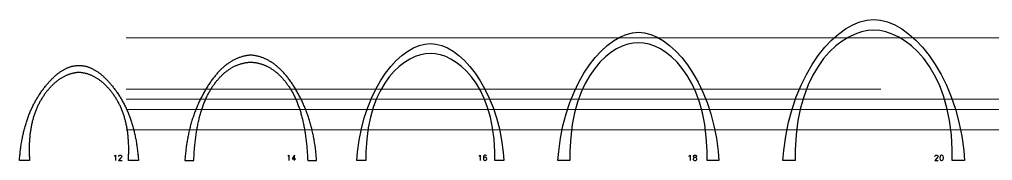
# Model space of a CAD drawing. Header units: inches. Extents: x -4 to 7866, y -130 to 1088.
# Drawn here: x 1105 to 2634, y 2 to 223 of the extents above; entities that cross this region are included whole.
import ezdxf

# ---------------------------------------------------------------- set-up
doc = ezdxf.new("R2010")
doc.units = ezdxf.units.IN
doc.header["$MEASUREMENT"] = 0
doc.layers.add('Drilling', color=7, linetype='Continuous', lineweight=13)

msp = doc.modelspace()

# ---------------------------------------------------------------- linework, layer by layer
for points in [[(2447.00462, 222.77519), (2457.80103, 221.82693), (2468.83415, 219.02121), (2479.9974, 214.41662), (2491.18418, 208.07173), (2502.2879, 200.04513), (2513.20196, 190.39542), (2523.81978, 179.18117), (2534.03476, 166.46098), (2543.74031, 152.29342), (2552.82983, 136.73708), (2561.19674, 119.85055), (2568.73443, 101.69241), (2575.33632, 82.32125), (2580.89581, 61.79565), (2585.30632, 40.1742), (2588.46124, 17.51549), (2589.79127, 1.86235), (2570.35578, 1.86235), (2570.28755, 18.62777), (2568.90126, 42.32211), (2566.05109, 64.29551), (2561.87018, 84.57449), (2556.49168, 103.18558), (2550.04875, 120.15532), (2542.67453, 135.51023), (2534.50217, 149.27685), (2525.66482, 161.48171), (2516.29564, 172.15135), (2506.52778, 181.31228), (2496.49438, 188.99105), (2486.3286, 195.21419), (2476.16358, 200.00822), (2466.13248, 203.39968), (2456.36844, 205.4151), (2447.00462, 206.08101), (2437.64028, 205.4151), (2427.87585, 203.39968), (2417.84447, 200.00822), (2407.67928, 195.21419), (2397.51341, 188.99105), (2387.48001, 181.31228), (2377.71221, 172.15135), (2368.34315, 161.48171), (2359.50596, 149.27685), (2351.33379, 135.51023), (2343.95976, 120.15532), (2337.51703, 103.18558), (2332.13872, 84.57449), (2327.95797, 64.29551), (2325.10792, 42.32211), (2323.72171, 18.62777), (2323.65349, 1.86235), (2304.21803, 1.86235), (2305.54768, 17.51549), (2308.70208, 40.1742), (2313.11213, 61.79565), (2318.67125, 82.32125), (2325.27284, 101.69241), (2332.8103, 119.85055), (2341.17705, 136.73708), (2350.26648, 152.29342), (2359.97202, 166.46098), (2370.18705, 179.18117), (2380.805, 190.39542), (2391.71927, 200.04513), (2402.82326, 208.07173), (2414.01038, 214.41662), (2425.17405, 219.02121), (2436.20766, 221.82693)], [(2077.44426, 202.71019), (2087.00412, 201.84804), (2096.77358, 199.29711), (2106.65825, 195.11067), (2116.56374, 189.34199), (2126.39566, 182.04434), (2136.05962, 173.27099), (2145.46122, 163.07521), (2154.50609, 151.51027), (2163.09982, 138.62945), (2171.14803, 124.48601), (2178.55633, 109.13322), (2185.23033, 92.62436), (2191.07563, 75.01269), (2195.99786, 56.35149), (2199.90261, 36.69403), (2202.6955, 16.09357), (2203.87096, 1.86235), (2185.20387, 1.86235), (2185.14265, 17.01301), (2183.93213, 38.42525), (2181.4427, 58.28232), (2177.79068, 76.60818), (2173.09239, 93.42681), (2167.46415, 108.76218), (2161.02227, 122.63826), (2153.88309, 135.07904), (2146.16292, 146.10847), (2137.97808, 155.75055), (2129.44489, 164.02923), (2120.67966, 170.96849), (2111.79872, 176.59231), (2102.9184, 180.92467), (2094.155, 183.98952), (2085.62484, 185.81085), (2077.44426, 186.41264), (2069.26371, 185.81085), (2060.73366, 183.98952), (2051.9704, 180.92467), (2043.09025, 176.59231), (2034.20951, 170.96849), (2025.44449, 164.02923), (2016.9115, 155.75055), (2008.72683, 146.10847), (2001.00681, 135.07904), (1993.86773, 122.63826), (1987.4259, 108.76218), (1981.79763, 93.42681), (1977.09922, 76.60818), (1973.44699, 58.28232), (1970.95724, 38.42525), (1969.74627, 17.01301), (1969.68467, 1.86235), (1951.01423, 1.86235), (1952.19042, 16.09357), (1954.9842, 36.69403), (1958.88961, 56.35149), (1963.81228, 75.01269), (1969.65785, 92.62436), (1976.33197, 109.13322), (1983.74027, 124.48601), (1991.78839, 138.62945), (2000.38199, 151.51027), (2009.42668, 163.07521), (2018.82812, 173.27099), (2028.49195, 182.04434), (2038.3238, 189.34199), (2048.22931, 195.11067), (2058.11414, 199.29711), (2067.8839, 201.84804)], [(1750.65892, 185.16235), (1759.3938, 184.37552), (1768.32014, 182.04743), (1777.35171, 178.2267), (1786.40227, 172.96196), (1795.38559, 166.30183), (1804.21543, 158.29492), (1812.80556, 148.98987), (1821.06973, 138.43529), (1828.92172, 126.67979), (1836.27529, 113.77201), (1843.04419, 99.76057), (1849.1422, 84.69407), (1854.48308, 68.62116), (1858.98059, 51.59044), (1862.54849, 33.65054), (1865.10056, 14.85007), (1866.17809, 1.86235), (1851.93164, 1.86235), (1851.87781, 15.63908), (1850.73986, 35.10953), (1848.39998, 53.1658), (1844.96751, 69.82969), (1840.55175, 85.12302), (1835.26202, 99.06758), (1829.20766, 111.68517), (1822.49797, 122.99761), (1815.24227, 133.02669), (1807.5499, 141.79422), (1799.53015, 149.32201), (1791.29236, 155.63185), (1782.94585, 160.74556), (1774.59993, 164.68493), (1766.36392, 167.47177), (1758.34714, 169.12788), (1750.65892, 169.67507), (1742.97074, 169.12788), (1734.95407, 167.47177), (1726.71822, 164.68493), (1718.3725, 160.74556), (1710.02623, 155.63185), (1701.78871, 149.32201), (1693.76926, 141.79422), (1686.07718, 133.02669), (1678.82179, 122.99761), (1672.1124, 111.68517), (1666.05831, 99.06758), (1660.76885, 85.12302), (1656.35332, 69.82969), (1652.92103, 53.1658), (1650.58129, 35.10953), (1649.44341, 15.63908), (1649.3896, 1.86235), (1635.13979, 1.86235), (1636.21731, 14.85007), (1638.76938, 33.65054), (1642.33729, 51.59044), (1646.8348, 68.62116), (1652.17568, 84.69407), (1658.27369, 99.76057), (1665.0426, 113.77201), (1672.39616, 126.67979), (1680.24815, 138.43529), (1688.51232, 148.98987), (1697.10245, 158.29492), (1705.93229, 166.30183), (1714.9156, 172.96196), (1723.96616, 178.2267), (1732.99772, 182.04743), (1741.92406, 184.37552)], [(1378.9844, 1.86235), (1379.0883, 4.21613), (1379.20293, 6.55172), (1379.3283, 8.86915), (1379.46439, 11.16839), (1379.61122, 13.44946), (1379.76878, 15.71234), (1379.93706, 17.95706), (1380.11609, 20.18359), (1380.30584, 22.39195), (1380.50632, 24.58213), (1380.71754, 26.75413), (1380.93949, 28.90796), (1381.17217, 31.04361), (1381.41558, 33.16108), (1381.66972, 35.26038), (1381.93459, 37.34149), (1382.2102, 39.40443), (1382.49653, 41.4492), (1382.7936, 43.47578), (1383.1014, 45.48419), (1383.41994, 47.47442), (1383.7492, 49.44648), (1384.08919, 51.40035), (1384.43992, 53.33605), (1384.80138, 55.25358), (1385.17357, 57.15292), (1385.55649, 59.03409), (1385.95014, 60.89708), (1386.35453, 62.7419), (1386.76964, 64.56853), (1387.19549, 66.37699), (1387.63207, 68.16727), (1388.07938, 69.93938), (1388.53742, 71.69331), (1389.0062, 73.42906), (1389.4857, 75.14663), (1389.97594, 76.84603), (1390.47691, 78.52725), (1390.98861, 80.19029), (1391.51104, 81.83516), (1392.04421, 83.46184), (1392.5881, 85.07035), (1393.14273, 86.66069), (1393.70809, 88.23284), (1394.28418, 89.78682), (1394.871, 91.32263), (1395.46855, 92.84025), (1396.07684, 94.3397), (1396.69585, 95.82097), (1397.3256, 97.28406), (1397.96608, 98.72898), (1398.61729, 100.15572), (1399.27924, 101.56428), (1399.95191, 102.95466), (1400.63532, 104.32687), (1401.32945, 105.6809), (1402.03432, 107.01675), (1402.74992, 108.33443), (1403.47626, 109.63393), (1404.21332, 110.91525), (1404.96112, 112.17839), (1405.71964, 113.42336), (1406.4889, 114.65015), (1407.26889, 115.85876), (1408.0569, 117.04935), (1408.85023, 118.22207), (1409.64887, 119.37692), (1410.45282, 120.5139), (1411.26209, 121.63301), (1412.07666, 122.73425), (1412.89656, 123.81762), (1413.72176, 124.88312), (1414.55228, 125.93076), (1415.38811, 126.96052), (1416.22925, 127.97241), (1417.07571, 128.96644), (1417.92748, 129.94259), (1418.78457, 130.90088), (1419.64697, 131.8413), (1420.51468, 132.76384), (1421.3877, 133.66852), (1422.26604, 134.55533), (1423.14969, 135.42427), (1424.03865, 136.27533), (1424.93293, 137.10853), (1425.83252, 137.92386), (1426.73743, 138.72132), (1427.64764, 139.50092), (1428.56317, 140.26264), (1429.48402, 141.00649), (1430.41017, 141.73247), (1431.34164, 142.44059), (1432.27843, 143.13083), (1433.22053, 143.8032), (1434.16794, 144.45771), (1435.12066, 145.09435), (1436.0787, 145.71311), (1437.04205, 146.31401), (1438.01071, 146.89704), (1438.98468, 147.46219), (1439.96397, 148.00948), (1440.94858, 148.5389), (1441.93849, 149.05045), (1442.93372, 149.54413), (1443.93427, 150.01994), (1444.94012, 150.47788), (1445.95129, 150.91796), (1446.96777, 151.34016), (1447.98957, 151.74449), (1449.01668, 152.13095), (1450.0491, 152.49955), (1451.08684, 152.85027), (1452.12989, 153.18313), (1453.17825, 153.49811), (1454.23192, 153.79523), (1455.29091, 154.07448), (1456.35521, 154.33586), (1457.42483, 154.57936), (1458.49976, 154.805), (1459.58, 155.01277), (1460.66555, 155.20267), (1461.75642, 155.3747), (1462.8526, 155.52886), (1463.9541, 155.66515), (1465.06091, 155.78358), (1466.17303, 155.88413), (1467.29046, 155.96681), (1468.41328, 156.03163), (1469.5361, 155.96681), (1470.65354, 155.88413), (1471.76566, 155.78358), (1472.87247, 155.66515), (1473.97396, 155.52886), (1475.07014, 155.3747), (1476.16101, 155.20267), (1477.24657, 155.01277), (1478.32681, 154.805), (1479.40174, 154.57936), (1480.47135, 154.33586), (1481.53566, 154.07448), (1482.59464, 153.79523), (1483.64832, 153.49811), (1484.69668, 153.18313), (1485.73973, 152.85027), (1486.77747, 152.49955), (1487.80989, 152.13095), (1488.837, 151.74449), (1489.85879, 151.34016), (1490.87528, 150.91796), (1491.88645, 150.47788), (1492.8923, 150.01994), (1493.89284, 149.54413), (1494.88807, 149.05045), (1495.87799, 148.5389), (1496.86259, 148.00948), (1497.84188, 147.46219), (1498.81586, 146.89704), (1499.78452, 146.31401), (1500.74787, 145.71311), (1501.70591, 145.09435), (1502.65863, 144.45771), (1503.60604, 143.8032), (1504.54814, 143.13083), (1505.48492, 142.44059), (1506.41639, 141.73247), (1507.34255, 141.00649), (1508.26339, 140.26264), (1509.17892, 139.50092), (1510.08914, 138.72132), (1510.99404, 137.92386), (1511.89364, 137.10853), (1512.78791, 136.27533), (1513.67688, 135.42427), (1514.56053, 134.55533), (1515.43887, 133.66852), (1516.31189, 132.76384), (1517.1796, 131.8413), (1518.042, 130.90088), (1518.89908, 129.94259), (1519.75085, 128.96644), (1520.59731, 127.97241), (1521.43846, 126.96052), (1522.27429, 125.93076), (1523.10481, 124.88312), (1523.93001, 123.81762), (1524.7499, 122.73425), (1525.56448, 121.63301), (1526.37375, 120.5139), (1527.1777, 119.37692), (1527.97634, 118.22207), (1528.76966, 117.04935), (1529.55767, 115.85876), (1530.33766, 114.65015), (1531.10692, 113.42336), (1531.86545, 112.17839), (1532.61325, 110.91525), (1533.35031, 109.63393), (1534.07664, 108.33443), (1534.79224, 107.01675), (1535.49711, 105.6809), (1536.19125, 104.32687), (1536.87466, 102.95466), (1537.54733, 101.56428), (1538.20927, 100.15572), (1538.86049, 98.72898), (1539.50096, 97.28406), (1540.13071, 95.82097), (1540.74973, 94.3397), (1541.35801, 92.84025), (1541.95557, 91.32263), (1542.54239, 89.78682), (1543.11848, 88.23284), (1543.68384, 86.66069), (1544.23846, 85.07035), (1544.78236, 83.46184), (1545.31552, 81.83516), (1545.83796, 80.19029), (1546.34966, 78.52725), (1546.85063, 76.84603), (1547.34086, 75.14663), (1547.82037, 73.42906), (1548.28914, 71.69331), (1548.74719, 69.93938), (1549.1945, 68.16727), (1549.63108, 66.37699), (1550.05692, 64.56853), (1550.47204, 62.7419), (1550.87642, 60.89708), (1551.27008, 59.03409), (1551.653, 57.15292), (1552.02519, 55.25358), (1552.38665, 53.33605), (1552.73737, 51.40035), (1553.07737, 49.44648), (1553.40663, 47.47442), (1553.72516, 45.48419), (1554.03296, 43.47578), (1554.33003, 41.4492), (1554.61637, 39.40443), (1554.89197, 37.34149), (1555.15685, 35.26038), (1555.41099, 33.16108), (1555.6544, 31.04361), (1555.88708, 28.90796), (1556.10903, 26.75413), (1556.32024, 24.58213), (1556.52073, 22.39195), (1556.71048, 20.18359), (1556.8895, 17.95706), (1557.05779, 15.71234), (1557.21535, 13.44946), (1557.36218, 11.16839), (1557.49827, 8.86915), (1557.62363, 6.55172), (1557.73827, 4.21613), (1557.84217, 1.86235), (1571.84572, 1.86248), (1571.70968, 3.87764), (1571.56113, 5.88505), (1571.40008, 7.88473), (1571.22653, 9.87668), (1571.04048, 11.86088), (1570.84193, 13.83735), (1570.63087, 15.80608), (1570.40731, 17.76707), (1570.17125, 19.72033), (1569.92269, 21.66584), (1569.66163, 23.60362), (1569.38806, 25.53367), (1569.10199, 27.45597), (1568.80342, 29.37054), (1568.49235, 31.27737), (1568.16878, 33.17646), (1567.8327, 35.06782), (1567.48412, 36.95143), (1567.12304, 38.82731), (1566.74946, 40.69546), (1566.36337, 42.55586), (1565.96479, 44.40853), (1565.5537, 46.25346), (1565.13011, 48.09065), (1564.69401, 49.92011), (1564.24542, 51.74182), (1563.78432, 53.5558), (1563.31072, 55.36205), (1562.82462, 57.16055), (1562.32602, 58.95132), (1561.81492, 60.73435), (1561.29131, 62.50964), (1560.7552, 64.2772), (1560.20659, 66.03701), (1559.64548, 67.78909), (1559.07186, 69.53344), (1558.48574, 71.27004), (1557.88712, 72.99891), (1557.276, 74.72004), (1556.65238, 76.43343), (1556.01625, 78.13909), (1555.36763, 79.837), (1554.7065, 81.52718), (1554.03287, 83.20963), (1553.34673, 84.88433), (1552.6481, 86.5513), (1551.93696, 88.21053), (1551.21332, 89.86202), (1550.47718, 91.50578), (1549.72853, 93.1418), (1548.96739, 94.77008), (1548.19374, 96.39062), (1547.40759, 98.00342), (1546.60894, 99.60849), (1545.79778, 101.20582), (1544.97413, 102.79541), (1544.13797, 104.37727), (1543.28931, 105.95139), (1542.42815, 107.51777), (1541.55448, 109.07641), (1540.66832, 110.62731), (1539.76965, 112.17048), (1538.85848, 113.70591), (1537.93481, 115.2336), (1537.00244, 116.74625), (1536.06519, 118.23653), (1535.12305, 119.70446), (1534.17602, 121.15002), (1533.22411, 122.57323), (1532.26731, 123.97407), (1531.30563, 125.35255), (1530.33906, 126.70868), (1529.36761, 128.04244), (1528.39127, 129.35384), (1527.41004, 130.64288), (1526.42393, 131.90956), (1525.43293, 133.15388), (1524.43705, 134.37584), (1523.43628, 135.57544), (1522.43062, 136.75268), (1521.42008, 137.90756), (1520.40465, 139.04008), (1519.38434, 140.15024), (1518.35914, 141.23804), (1517.32905, 142.30347), (1516.29408, 143.34655), (1515.25422, 144.36727), (1514.20948, 145.36563), (1513.15985, 146.34162), (1512.10533, 147.29526), (1511.04593, 148.22653), (1509.98165, 149.13545), (1508.91247, 150.022), (1507.83841, 150.8862), (1506.75947, 151.72803), (1505.67564, 152.5475), (1504.58692, 153.34462), (1503.49332, 154.11937), (1502.39483, 154.87176), (1501.29146, 155.60179), (1500.1832, 156.30947), (1499.07005, 156.99478), (1497.95202, 157.65773), (1496.8291, 158.29832), (1495.70129, 158.91655), (1494.5686, 159.51242), (1493.43103, 160.08593), (1492.28857, 160.63708), (1491.14122, 161.16587), (1489.98898, 161.67229), (1488.83187, 162.15636), (1487.66986, 162.61807), (1486.50297, 163.05742), (1485.33119, 163.4744), (1484.15453, 163.86903), (1482.97298, 164.2413), (1481.78654, 164.5912), (1480.59522, 164.91875), (1479.39901, 165.22393), (1478.19792, 165.50676), (1476.99194, 165.76722), (1475.78108, 166.00532), (1474.56533, 166.22107), (1473.34469, 166.41445), (1472.11917, 166.58547), (1470.88876, 166.73414), (1469.65346, 166.86044), (1468.41328, 166.96438), (1467.1731, 166.86044), (1465.93781, 166.73414), (1464.7074, 166.58547), (1463.48188, 166.41445), (1462.26124, 166.22107), (1461.04549, 166.00532), (1459.83463, 165.76722), (1458.62865, 165.50676), (1457.42755, 165.22393), (1456.23135, 164.91875), (1455.04002, 164.5912), (1453.85359, 164.2413), (1452.67204, 163.86903), (1451.49538, 163.4744), (1450.3236, 163.05742), (1449.15671, 162.61807), (1447.9947, 162.15636), (1446.83758, 161.67229), (1445.68535, 161.16587), (1444.538, 160.63708), (1443.39554, 160.08593), (1442.25796, 159.51242), (1441.12527, 158.91655), (1439.99747, 158.29832), (1438.87455, 157.65773), (1437.75652, 156.99478), (1436.64337, 156.30947), (1435.53511, 155.60179), (1434.43174, 154.87176), (1433.33325, 154.11937), (1432.23965, 153.34462), (1431.15093, 152.5475), (1430.0671, 151.72803), (1428.98815, 150.8862), (1427.91409, 150.022), (1426.84492, 149.13545), (1425.78063, 148.22653), (1424.72123, 147.29526), (1423.66672, 146.34162), (1422.61709, 145.36563), (1421.57234, 144.36727), (1420.53249, 143.34655), (1419.49752, 142.30347), (1418.46743, 141.23804), (1417.44223, 140.15024), (1416.42192, 139.04008), (1415.40649, 137.90756), (1414.39595, 136.75268), (1413.39029, 135.57544), (1412.38952, 134.37584), (1411.39364, 133.15388), (1410.40264, 131.90956), (1409.41653, 130.64288), (1408.4353, 129.35384), (1407.45896, 128.04244), (1406.4875, 126.70868), (1405.52093, 125.35255), (1404.55925, 123.97407), (1403.60246, 122.57323), (1402.65054, 121.15002), (1401.70352, 119.70446), (1400.76138, 118.23653), (1399.82413, 116.74625), (1398.89176, 115.2336), (1397.96809, 113.70591), (1397.05692, 112.17048), (1396.15825, 110.62731), (1395.27208, 109.07641), (1394.39842, 107.51777), (1393.53726, 105.95139), (1392.6886, 104.37727), (1391.85244, 102.79541), (1391.02878, 101.20582), (1390.21763, 99.60849), (1389.41898, 98.00342), (1388.63283, 96.39062), (1387.85918, 94.77008), (1387.09803, 93.1418), (1386.34939, 91.50578), (1385.61325, 89.86202), (1384.88961, 88.21053), (1384.17847, 86.5513), (1383.47984, 84.88433), (1382.7937, 83.20963), (1382.12007, 81.52718), (1381.45894, 79.837), (1380.81031, 78.13909), (1380.17419, 76.43343), (1379.55057, 74.72004), (1378.93944, 72.99891), (1378.34082, 71.27004), (1377.75471, 69.53344), (1377.18109, 67.78909), (1376.61998, 66.03701), (1376.07137, 64.2772), (1375.53526, 62.50964), (1375.01165, 60.73435), (1374.50055, 58.95132), (1374.00194, 57.16055), (1373.51584, 55.36205), (1373.04224, 53.5558), (1372.58115, 51.74182), (1372.13255, 49.92011), (1371.69646, 48.09065), (1371.27287, 46.25346), (1370.86178, 44.40853), (1370.46319, 42.55586), (1370.07711, 40.69546), (1369.70353, 38.82731), (1369.34245, 36.95143), (1368.99387, 35.06782), (1368.65779, 33.17646), (1368.33422, 31.27737), (1368.02314, 29.37054), (1367.72457, 27.45597), (1367.43851, 25.53367), (1367.16494, 23.60362), (1366.90387, 21.66584), (1366.65531, 19.72033), (1366.41925, 17.76707), (1366.19569, 15.80608), (1365.98464, 13.83735), (1365.78608, 11.86088), (1365.60003, 9.87668), (1365.42648, 7.88473), (1365.26543, 5.88505), (1365.11689, 3.87764), (1364.98084, 1.86248)], [(1198.58118, 150.71349), (1199.50334, 150.7197), (1200.42235, 150.70526), (1201.34153, 150.67018), (1202.26089, 150.61444), (1203.18042, 150.53805), (1204.10012, 150.44102), (1205.02, 150.32333), (1205.94006, 150.185), (1206.86029, 150.02602), (1207.78069, 149.84639), (1208.70127, 149.6461), (1209.62203, 149.42517), (1210.54295, 149.18359), (1211.46406, 148.92136), (1212.38533, 148.63848), (1213.30679, 148.33496), (1214.22841, 148.01078), (1215.15022, 147.66595), (1216.07219, 147.30048), (1216.99434, 146.91435), (1217.91667, 146.50758), (1218.83917, 146.08015), (1219.76184, 145.63208), (1220.68469, 145.16336), (1221.60772, 144.67398), (1222.53092, 144.16396), (1223.45429, 143.63329), (1224.37784, 143.08197), (1225.30156, 142.51), (1226.22546, 141.91739), (1227.14953, 141.30412), (1228.07378, 140.6702), (1228.9982, 140.01563), (1229.9228, 139.34042), (1230.84757, 138.64455), (1231.77252, 137.92804), (1232.69764, 137.19088), (1233.62293, 136.43306), (1234.5484, 135.6546), (1235.47405, 134.85549), (1236.39987, 134.03573), (1237.32586, 133.19532), (1238.25203, 132.33426), (1239.17837, 131.45255), (1240.10489, 130.55019), (1241.03158, 129.62718), (1241.95845, 128.68353), (1242.88549, 127.71922), (1243.81271, 126.73427), (1244.7401, 125.72866), (1245.66767, 124.70241), (1246.59541, 123.6555), (1247.52332, 122.58795), (1248.45141, 121.49975), (1249.37968, 120.3909), (1250.30812, 119.2614), (1251.23673, 118.11125), (1252.16552, 116.94045), (1253.09448, 115.749), (1254.02362, 114.5369), (1254.95293, 113.30416), (1255.88242, 112.05076), (1256.81208, 110.77671), (1257.74192, 109.48202), (1258.66569, 108.17112), (1259.57714, 106.84845), (1260.47628, 105.51401), (1261.36311, 104.16781), (1262.23763, 102.80984), (1263.09983, 101.4401), (1263.94973, 100.0586), (1264.7873, 98.66533), (1265.61257, 97.2603), (1266.42552, 95.84349), (1267.22617, 94.41492), (1268.01449, 92.97459), (1268.79051, 91.52248), (1269.55421, 90.05861), (1270.3056, 88.58297), (1271.04468, 87.09557), (1271.77145, 85.5964), (1272.4859, 84.08546), (1273.18804, 82.56275), (1273.87787, 81.02828), (1274.55539, 79.48204), (1275.22059, 77.92404), (1275.87348, 76.35427), (1276.51406, 74.77273), (1277.14232, 73.17942), (1277.75828, 71.57435), (1278.36192, 69.95751), (1278.95324, 68.3289), (1279.53226, 66.68853), (1280.09896, 65.03639), (1280.65335, 63.37248), (1281.19543, 61.69681), (1281.72519, 60.00937), (1282.24264, 58.31016), (1282.74778, 56.59919), (1283.24061, 54.87645), (1283.72112, 53.14194), (1284.18933, 51.39566), (1284.64522, 49.63762), (1285.08879, 47.86781), (1285.52006, 46.08624), (1285.93901, 44.2929), (1286.34565, 42.48779), (1286.73997, 40.67091), (1287.12199, 38.84227), (1287.49169, 37.00186), (1287.84908, 35.14968), (1288.19415, 33.28574), (1288.52692, 31.41003), (1288.84737, 29.52255), (1289.1555, 27.62331), (1289.45133, 25.7123), (1289.73484, 23.78952), (1290.00604, 21.85498), (1290.26493, 19.90867), (1290.51151, 17.95059), (1290.74577, 15.98075), (1290.96772, 13.99913), (1291.17736, 12.00576), (1291.37468, 10.00061), (1291.5597, 7.9837), (1291.7324, 5.95502), (1291.89278, 3.91457), (1292.04086, 1.86236), (1276.14973, 1.86235), (1276.27278, 3.75833), (1276.38206, 5.6428), (1276.47757, 7.51577), (1276.55932, 9.37723), (1276.6273, 11.2272), (1276.68151, 13.06566), (1276.72196, 14.89261), (1276.74864, 16.70807), (1276.76155, 18.51201), (1276.7607, 20.30446), (1276.74608, 22.0854), (1276.7177, 23.85484), (1276.67555, 25.61278), (1276.61963, 27.35921), (1276.54995, 29.09414), (1276.46649, 30.81757), (1276.36928, 32.52949), (1276.25829, 34.22991), (1276.13354, 35.91883), (1275.99503, 37.59624), (1275.84274, 39.26215), (1275.67669, 40.91656), (1275.49688, 42.55946), (1275.30329, 44.19086), (1275.09594, 45.81075), (1274.87483, 47.41915), (1274.63995, 49.01604), (1274.3913, 50.60142), (1274.12888, 52.17531), (1273.8527, 53.73769), (1273.56275, 55.28856), (1273.25904, 56.82794), (1272.94156, 58.35581), (1272.61031, 59.87217), (1272.2653, 61.37704), (1271.90651, 62.8704), (1271.53397, 64.35225), (1271.14765, 65.82261), (1270.74757, 67.28146), (1270.33373, 68.7288), (1269.90611, 70.16465), (1269.46473, 71.58899), (1269.00959, 73.00182), (1268.54068, 74.40316), (1268.058, 75.79299), (1267.56155, 77.17132), (1267.05134, 78.53814), (1266.52736, 79.89346), (1265.98962, 81.23728), (1265.43811, 82.56959), (1264.87283, 83.8904), (1264.29378, 85.19971), (1263.70097, 86.49751), (1263.09439, 87.78381), (1262.47405, 89.05861), (1261.83994, 90.3219), (1261.19206, 91.57369), (1260.53042, 92.81398), (1259.85501, 94.04277), (1259.16583, 95.26005), (1258.46289, 96.46582), (1257.74618, 97.6601), (1257.01571, 98.84287), (1256.27146, 100.01414), (1255.51799, 101.17119), (1254.75982, 102.31131), (1253.99695, 103.43449), (1253.22939, 104.54075), (1252.45713, 105.63007), (1251.68017, 106.70246), (1250.89852, 107.75792), (1250.11217, 108.79645), (1249.32113, 109.81805), (1248.52538, 110.82271), (1247.72495, 111.81044), (1246.91981, 112.78124), (1246.10998, 113.73511), (1245.29545, 114.67205), (1244.47623, 115.59205), (1243.65231, 116.49512), (1242.82369, 117.38127), (1241.99038, 118.25047), (1241.15237, 119.10275), (1240.30966, 119.9381), (1239.46226, 120.75651), (1238.61016, 121.55799), (1237.75337, 122.34254), (1236.89188, 123.11016), (1236.02569, 123.86084), (1235.1548, 124.5946), (1234.27922, 125.31142), (1233.39895, 126.01131), (1232.51397, 126.69427), (1231.6243, 127.36029), (1230.72994, 128.00939), (1229.83087, 128.64155), (1228.92712, 129.25678), (1228.01866, 129.85508), (1227.10551, 130.43645), (1226.18766, 131.00088), (1225.26512, 131.54838), (1224.33787, 132.07896), (1223.40594, 132.59259), (1222.4693, 133.0893), (1221.52797, 133.56908), (1220.58195, 134.03192), (1219.63122, 134.47783), (1218.6758, 134.90681), (1217.71569, 135.31886), (1216.75088, 135.71398), (1215.78137, 136.09216), (1214.80716, 136.45341), (1213.82826, 136.79773), (1212.84467, 137.12512), (1211.85637, 137.43558), (1210.86338, 137.7291), (1209.86569, 138.00569), (1208.86331, 138.26536), (1207.85623, 138.50808), (1206.84446, 138.73388), (1205.82798, 138.94275), (1204.80681, 139.13468), (1203.78095, 139.30968), (1202.75039, 139.46775), (1201.71513, 139.60889), (1200.67518, 139.73309), (1199.63052, 139.84037), (1198.58118, 139.93071), (1197.53183, 139.84037), (1196.48718, 139.73309), (1195.44723, 139.60889), (1194.41197, 139.46775), (1193.38141, 139.30968), (1192.35554, 139.13468), (1191.33437, 138.94275), (1190.3179, 138.73388), (1189.30612, 138.50808), (1188.29904, 138.26536), (1187.29666, 138.00569), (1186.29897, 137.7291), (1185.30598, 137.43558), (1184.31769, 137.12512), (1183.33409, 136.79773), (1182.35519, 136.45341), (1181.38099, 136.09216), (1180.41148, 135.71398), (1179.44667, 135.31886), (1178.48655, 134.90681), (1177.53113, 134.47783), (1176.58041, 134.03192), (1175.63438, 133.56908), (1174.69305, 133.0893), (1173.75642, 132.59259), (1172.82448, 132.07896), (1171.89724, 131.54838), (1170.97469, 131.00088), (1170.05685, 130.43645), (1169.14369, 129.85508), (1168.23524, 129.25678), (1167.33148, 128.64155), (1166.43242, 128.00939), (1165.53805, 127.36029), (1164.64838, 126.69427), (1163.76341, 126.01131), (1162.88313, 125.31142), (1162.00755, 124.5946), (1161.13667, 123.86084), (1160.27048, 123.11016), (1159.40899, 122.34254), (1158.55219, 121.55799), (1157.70009, 120.75651), (1156.85269, 119.9381), (1156.00999, 119.10275), (1155.17198, 118.25047), (1154.33866, 117.38127), (1153.51005, 116.49512), (1152.68613, 115.59205), (1151.8669, 114.67205), (1151.05238, 113.73511), (1150.24254, 112.78124), (1149.43741, 111.81044), (1148.63697, 110.82271), (1147.84123, 109.81805), (1147.05018, 108.79645), (1146.26383, 107.75792), (1145.48218, 106.70246), (1144.70523, 105.63007), (1143.93297, 104.54075), (1143.1654, 103.43449), (1142.40254, 102.31131), (1141.64436, 101.17119), (1140.89089, 100.01414), (1140.14665, 98.84287), (1139.41617, 97.6601), (1138.69946, 96.46582), (1137.99652, 95.26005), (1137.30734, 94.04277), (1136.63193, 92.81398), (1135.97029, 91.57369), (1135.32241, 90.3219), (1134.6883, 89.05861), (1134.06796, 87.78381), (1133.46138, 86.49751), (1132.86857, 85.19971), (1132.28953, 83.8904), (1131.72425, 82.56959), (1131.17274, 81.23728), (1130.63499, 79.89346), (1130.11101, 78.53814), (1129.6008, 77.17132), (1129.10436, 75.79299), (1128.62168, 74.40316), (1128.15277, 73.00182), (1127.69762, 71.58899), (1127.25624, 70.16465), (1126.82863, 68.7288), (1126.41478, 67.28146), (1126.0147, 65.82261), (1125.62839, 64.35225), (1125.25584, 62.8704), (1124.89706, 61.37704), (1124.55205, 59.87217), (1124.2208, 58.35581), (1123.90332, 56.82794), (1123.5996, 55.28856), (1123.30965, 53.73769), (1123.03347, 52.17531), (1122.77106, 50.60142), (1122.52241, 49.01604), (1122.28753, 47.41915), (1122.06641, 45.81075), (1121.85906, 44.19086), (1121.66548, 42.55946), (1121.48566, 40.91656), (1121.31961, 39.26215), (1121.16733, 37.59624), (1121.02881, 35.91883), (1120.90406, 34.22991), (1120.79308, 32.52949), (1120.69586, 30.81757), (1120.61241, 29.09414), (1120.54272, 27.35921), (1120.48681, 25.61278), (1120.44466, 23.85484), (1120.41627, 22.0854), (1120.40165, 20.30446), (1120.4008, 18.51201), (1120.41371, 16.70807), (1120.4404, 14.89261), (1120.48084, 13.06566), (1120.53506, 11.2272), (1120.60304, 9.37723), (1120.68478, 7.51577), (1120.7803, 5.6428), (1120.88958, 3.75833), (1121.01262, 1.86235), (1105.1215, 1.86236), (1105.26957, 3.91457), (1105.42996, 5.95502), (1105.60266, 7.9837), (1105.78767, 10.00061), (1105.985, 12.00576), (1106.19463, 13.99913), (1106.41658, 15.98075), (1106.65085, 17.95059), (1106.89742, 19.90867), (1107.15631, 21.85498), (1107.42751, 23.78952), (1107.71102, 25.7123), (1108.00685, 27.62331), (1108.31499, 29.52255), (1108.63544, 31.41003), (1108.9682, 33.28574), (1109.31328, 35.14968), (1109.67067, 37.00186), (1110.04037, 38.84227), (1110.42238, 40.67091), (1110.81671, 42.48779), (1111.22335, 44.2929), (1111.6423, 46.08624), (1112.07356, 47.86781), (1112.51714, 49.63762), (1112.97303, 51.39566), (1113.44123, 53.14194), (1113.92174, 54.87645), (1114.41457, 56.59919), (1114.91971, 58.31016), (1115.43716, 60.00937), (1115.96693, 61.69681), (1116.509, 63.37248), (1117.06339, 65.03639), (1117.6301, 66.68853), (1118.20911, 68.3289), (1118.80044, 69.95751), (1119.40408, 71.57435), (1120.02003, 73.17942), (1120.6483, 74.77273), (1121.28887, 76.35427), (1121.94177, 77.92404), (1122.60697, 79.48204), (1123.28448, 81.02828), (1123.97431, 82.56275), (1124.67645, 84.08546), (1125.39091, 85.5964), (1126.11767, 87.09557), (1126.85675, 88.58297), (1127.60814, 90.05861), (1128.37184, 91.52248), (1129.14786, 92.97459), (1129.93619, 94.41492), (1130.73683, 95.84349), (1131.54978, 97.2603), (1132.37505, 98.66533), (1133.21263, 100.0586), (1134.06252, 101.4401), (1134.92473, 102.80984), (1135.79924, 104.16781), (1136.68607, 105.51401), (1137.58521, 106.84845), (1138.49667, 108.17112), (1139.42043, 109.48202), (1140.35027, 110.77671), (1141.27993, 112.05076), (1142.20942, 113.30416), (1143.13873, 114.5369), (1144.06787, 115.749), (1144.99684, 116.94045), (1145.92562, 118.11125), (1146.85424, 119.2614), (1147.78268, 120.3909), (1148.71094, 121.49975), (1149.63903, 122.58795), (1150.56695, 123.6555), (1151.49469, 124.70241), (1152.42226, 125.72866), (1153.34965, 126.73427), (1154.27686, 127.71922), (1155.20391, 128.68353), (1156.13077, 129.62718), (1157.05747, 130.55019), (1157.98398, 131.45255), (1158.91033, 132.33426), (1159.8365, 133.19532), (1160.76249, 134.03573), (1161.68831, 134.85549), (1162.61395, 135.6546), (1163.53942, 136.43306), (1164.46472, 137.19088), (1165.38984, 137.92804), (1166.31478, 138.64455), (1167.23956, 139.34042), (1168.16415, 140.01563), (1169.08857, 140.6702), (1170.01282, 141.30412), (1170.93689, 141.91739), (1171.86079, 142.51), (1172.78451, 143.08197), (1173.70806, 143.63329), (1174.63144, 144.16396), (1175.55464, 144.67398), (1176.47766, 145.16336), (1177.40051, 145.63208), (1178.32319, 146.08015), (1179.24569, 146.50758), (1180.16801, 146.91435), (1181.09016, 147.30048), (1182.01214, 147.66595), (1182.93394, 148.01078), (1183.85557, 148.33496), (1184.77702, 148.63848), (1185.6983, 148.92136), (1186.6194, 149.18359), (1187.54033, 149.42517), (1188.46108, 149.6461), (1189.38166, 149.84639), (1190.30207, 150.02602), (1191.2223, 150.185), (1192.14235, 150.32333), (1193.06223, 150.44102), (1193.98194, 150.53805), (1194.90147, 150.61444), (1195.82082, 150.67018), (1196.74, 150.70526), (1197.65901, 150.7197)], [(2165.49595, 1.86235), (2167.1035, 1.86235), (2168.30917, 2.26424), (2168.71105, 2.66613), (2169.11294, 3.4699), (2169.11294, 4.67557), (2168.71105, 5.47934), (2167.90728, 6.28312), (2166.70161, 6.68501), (2165.09406, 7.0869), (2164.29028, 7.48878), (2163.8884, 8.29256), (2163.8884, 9.09634), (2164.29028, 9.90011), (2165.49595, 10.302), (2167.1035, 10.302), (2168.30917, 9.90011), (2168.71105, 9.09634), (2168.71105, 8.29256), (2168.30917, 7.48878), (2167.50539, 7.0869), (2165.89784, 6.68501), (2164.69217, 6.28312), (2163.8884, 5.47934), (2163.48651, 4.67557), (2163.48651, 3.4699), (2163.8884, 2.66613), (2164.29028, 2.26424)], [(2554.00556, 1.86235), (2555.21123, 2.26424), (2556.015, 3.4699), (2556.41689, 5.47934), (2556.41689, 6.68501), (2556.015, 8.69445), (2555.21123, 9.90011), (2554.00556, 10.302), (2553.20179, 10.302), (2551.99612, 9.90011), (2551.19235, 8.69445), (2550.79046, 6.68501), (2550.79046, 5.47934), (2551.19235, 3.4699), (2551.99612, 2.26424), (2553.20179, 1.86235)]]:
    msp.add_lwpolyline(points, close=True)
for points in [[(1253.7579, 8.69445), (1254.56168, 9.09634), (1255.76734, 10.302), (1255.76734, 1.86235)], [(1260.99189, 8.29256), (1260.99189, 8.69445), (1261.39378, 9.49822), (1261.79566, 9.90011), (1262.59944, 10.302), (1264.20699, 10.302), (1265.01077, 9.90011), (1265.41266, 9.49822), (1265.81454, 8.69445), (1265.81454, 7.89067), (1265.41266, 7.0869), (1264.60888, 5.88123), (1260.59, 1.86235), (1266.21643, 1.86235)], [(1526.494, 8.69445), (1527.29777, 9.09634), (1528.50344, 10.302), (1528.50344, 1.86235)], [(1537.34498, 1.86235), (1537.34498, 10.302), (1533.32609, 4.67557), (1539.35442, 4.67557)], [(1826.57039, 8.69445), (1827.37416, 9.09634), (1828.57983, 10.302), (1828.57983, 1.86235)], [(1838.62703, 9.09634), (1838.22514, 9.90011), (1837.01947, 10.302), (1836.2157, 10.302), (1835.01003, 9.90011), (1834.20626, 8.69445), (1833.80437, 6.68501), (1833.80437, 4.67557), (1834.20626, 3.06802), (1835.01003, 2.26424), (1836.2157, 1.86235), (1836.61759, 1.86235), (1837.82325, 2.26424), (1838.62703, 3.06802), (1839.02891, 4.27368), (1839.02891, 4.67557), (1838.62703, 5.88123), (1837.82325, 6.68501), (1836.61759, 7.0869), (1836.2157, 7.0869), (1835.01003, 6.68501), (1834.20626, 5.88123), (1833.80437, 4.67557)], [(2156.65441, 8.69445), (2157.45819, 9.09634), (2158.66385, 10.302), (2158.66385, 1.86235)], [(2543.15459, 8.29256), (2543.15459, 8.69445), (2543.55647, 9.49822), (2543.95836, 9.90011), (2544.76214, 10.302), (2546.36969, 10.302), (2547.17347, 9.90011), (2547.57535, 9.49822), (2547.97724, 8.69445), (2547.97724, 7.89067), (2547.57535, 7.0869), (2546.77158, 5.88123), (2542.7527, 1.86235), (2548.37913, 1.86235)]]:
    msp.add_lwpolyline(points)
at = {"layer": 'Drilling', "color": 1}
msp.add_line((1272.75742, 193.86236), (6240.73329, 193.86236), dxfattribs=at)
at = {"layer": 'Drilling'}
for p, q in [((1272.75742, 113.86236), (2457.98697, 113.86236)), ((1272.75742, 97.86236), (4040.24127, 97.86236)), ((1272.75742, 81.86236), (4040.24127, 81.86236)), ((1272.75742, 49.86236), (4278.00677, 49.86236))]:
    msp.add_line(p, q, dxfattribs=at)

doc.saveas('drawing.dxf')
